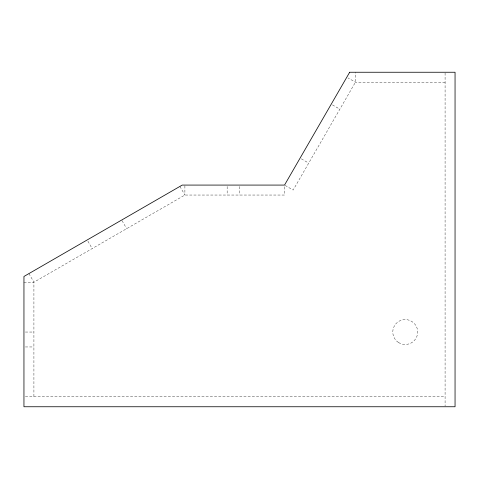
<?xml version="1.0" encoding="UTF-8"?>
<svg xmlns="http://www.w3.org/2000/svg" width="479" height="479" viewBox="0 0 479 479"><rect width="100%" height="100%" fill="white"/><g stroke="black" fill="none" stroke-linecap="round" stroke-linejoin="round"><path stroke-width="0.36" stroke-dasharray="2.4 1.8" d="M445.087 82.214L355.424 82.214L348.029 77.945M23.95 282.215L33.913 282.215L184.9 195.043L284.526 195.043L284.526 186.505M25.375 332.043L33.913 332.043M25.375 346.958L33.913 346.958M25.375 396.786L445.087 396.786M332.462 104.907L339.856 109.176M301.327 158.83L308.721 163.099M285.143 185.439L293.154 190.061L355.424 82.214L355.424 72.251M179.918 186.415L184.9 195.043L184.9 185.08M122.037 220.657L126.666 228.669M87.908 241.182L92.154 248.595M28.932 273.587L33.913 282.215L33.913 396.786M445.087 72.964L445.087 406.036M239.608 186.505L239.608 195.043M227.154 186.505L227.154 195.043M398.552 342.539A12.454 12.454 0 0 0 417.676 332.564A12.454 12.454 0 0 0 399.474 320.99A12.454 12.454 0 0 0 398.552 342.539"/><path stroke-width="0.72" d="M349.67 72.251L284.526 185.08L182.23 185.08L23.95 276.467L23.95 406.749L455.05 406.749L455.05 72.251L349.67 72.251"/></g></svg>
